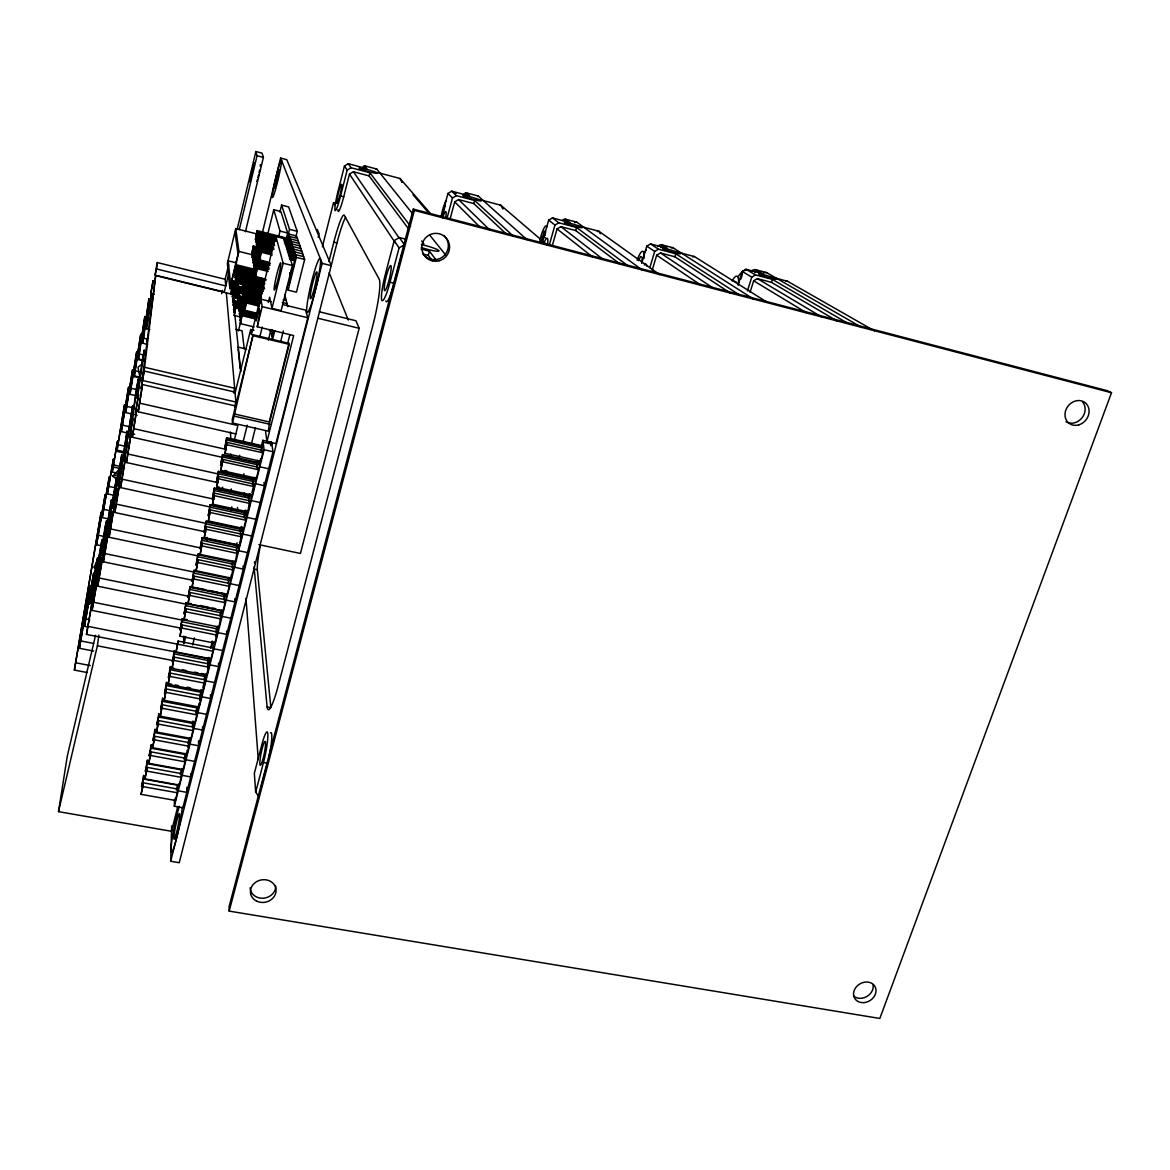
<?xml version="1.0" encoding="UTF-8"?>
<svg xmlns="http://www.w3.org/2000/svg" width="1170" height="1170" viewBox="0 0 1170 1170"><rect width="100%" height="100%" fill="white"/><g stroke="black" fill="none" stroke-linecap="round" stroke-linejoin="round"><path stroke-width="1.5" d="M192.055 587.296L194.088 576.123L229.101 583.377L229.247 586.346L227.185 594.521L192.055 587.296L194.088 576.123M194.103 570.302L192.085 581.344L194.103 570.302L231.309 578.155L233.21 567.026L198.139 559.684L196.107 570.828L198.139 559.684M193.942 722.007L193.927 728.457L202.542 730.065L202.527 726.848M192.948 730.592L192.962 727.023L158.52 720.559L156.414 731.981L190.973 738.431L192.948 730.592L158.359 724.113L158.52 720.559M192.187 726.599L192.977 721.042M190.71 773.502L190.695 776.895L182.125 775.344L182.227 768.544M190.023 737.583L189.979 744.149L198.578 745.743L198.564 740.829M188.019 603.676L190.066 592.473L225.006 599.64L225.137 602.682L223.09 610.813L188.019 603.676L190.066 592.473M190.11 586.521L188.092 597.592L190.11 586.521L205.701 589.724M188.999 746.241L189.028 742.614L154.674 736.237L152.553 747.688L187.039 754.036L188.999 746.241L154.484 739.849L154.674 736.237M187.039 754.036L187.083 750.38M186.834 787.176L186.776 792.353L178.22 790.818L178.366 783.915M186.118 753.1L186.03 759.783L194.63 761.363M185.079 761.816L185.123 758.131L150.828 751.827L148.707 763.308L183.12 769.582L185.079 761.816L150.623 755.513L150.828 751.827M186.059 608.751L183.997 619.983L186.059 608.751L220.925 615.829L219.009 627.032L182.169 619.647M186.147 602.652L184.114 613.767L186.147 602.652L191.324 603.72M181.174 777.333L181.248 773.575L147.01 767.359L144.875 778.869L179.229 785.055L181.174 777.333L146.776 771.103L147.01 767.359M183.617 643.485L183.734 636.188M180.004 636.217L182.067 624.955L216.874 631.932L216.977 635.12L214.944 643.178L180.004 636.217L182.067 624.955M182.198 618.725L180.151 629.87L182.198 618.725L187.361 619.764M177.299 792.763L177.372 788.96L143.193 782.818L141.058 794.342L175.354 800.456L177.299 792.763L142.959 786.62L143.193 782.818M175.354 800.456L175.412 797.896M178.103 641.072L176.026 652.363L210.907 659.236L212.925 651.207L212.838 647.975L178.103 641.072L176.026 652.363M261.144 447.013L262.826 440.315L271.557 442.289L272.99 451.752L182.886 807.753L174.345 806.232L174.505 799.446M345.676 217.24A33.096 3.642 -76.6 0 0 336.989 242.965L179.229 862.714L170.703 861.266L171.668 825.874M172.063 668.436L174.14 657.116L208.83 663.931L208.889 667.236L206.885 675.222L172.063 668.436L174.14 657.116M174.242 653.869L174.345 650.637L172.282 661.825L174.242 653.869L208.772 660.655L207.573 665.408M168.129 684.435L170.22 673.101L204.838 679.814L204.867 683.192L202.878 691.134L168.129 684.435L170.22 673.101M170.337 669.766L170.44 666.476L168.378 677.693L170.337 669.766L204.794 676.479L204.004 679.624M164.209 700.362L166.301 688.984L200.86 695.623L200.874 699.06L198.885 706.972L164.209 700.362L166.301 688.984M166.432 685.605L166.564 682.242L164.487 693.488L166.432 685.605L200.83 692.23L199.646 696.925M160.305 716.216L162.411 704.808L196.896 711.36L196.896 714.87L194.922 722.738L160.305 716.216L162.411 704.808M162.557 701.356L162.703 697.934L160.626 709.21L162.557 701.356L196.896 707.894L195.712 712.588M158.696 717.049L158.871 713.554L156.78 724.859L158.696 717.049L192.962 723.499M154.849 732.654L155.04 729.115L152.934 740.434L154.849 732.654L189.057 739.03L187.902 743.667M151.032 748.2L151.237 744.588L149.131 755.937L151.032 748.2L185.182 754.474L184.012 759.096M147.23 763.659L147.449 759.988L145.329 771.366L147.23 763.659L181.306 769.86L180.151 774.467M143.442 779.059L143.676 775.33L141.541 786.723L143.442 779.059L177.46 785.187L176.304 789.765M235.828 433.924L138.235 411.796L142.491 384.55L236.208 406.136M144.129 371.007L141.087 388.718L144.129 371.007L234.994 392.096M155.683 275.594L142.755 375.19L144.583 367.292L155.683 275.594L232.713 294.43L233.459 301.611M156.487 268.939L157.263 262.548L225.166 279.279L225.737 285.933L156.487 268.939L155.083 275.096L224.274 292.017L228.706 273.619M138.235 411.796L142.491 384.55M155.083 275.096L157.263 262.548M260.325 166.418L260.31 164.648M132.327 437.258L136.788 409.091L132.327 437.258L222.549 457.397M146.294 328.711L151.354 294.387L147.566 324.368A138.44 2.793 -77.3 0 0 146.294 328.711L149.833 329.545M150.842 293.495L153.109 280.639L150.842 293.495L154.381 294.343M218.19 482.698L126.448 462.53L131.128 433.47L134.652 434.26M142.404 343.366L148.956 298.628L143.647 338.525A138.44 2.793 -77.3 0 0 142.477 343.044L147.61 344.594M126.448 462.53L131.128 433.47M138.323 379.051L138.221 379.577A138.44 2.793 -77.3 0 1 136.524 387.548L131.844 422.224L138.323 379.051L141.862 379.855M120.612 487.612L125.512 457.675L120.612 487.612L210.337 507.049M138.338 359.556L144.846 316.529L138.338 359.556L143.632 360.784M641.657 262.431L642.33 257.502L640.604 256.479L638.644 260.617M177.781 806.51L171.522 831.3L58.5 811.644L97.388 645.781L98.88 635.164M114.821 512.519L119.925 481.718L114.821 512.519L205.949 531.955M122.865 460.936L127.106 430.911L121.08 468.629L122.865 460.936L126.433 461.726M134.199 376.594L140.736 334.342L134.199 376.594L141.19 378.217M109.073 537.264L114.382 505.601L109.073 537.264L198.169 555.955M129.987 394.319L136.656 352.053L129.987 394.319L136.934 395.899M103.37 561.819L108.883 529.308L103.37 561.819L192.202 580.174M125.702 412.586L132.59 369.691L125.702 412.586L131.04 413.8M97.695 586.199L103.413 552.854L97.695 586.199L186.293 604.217M121.314 431.613L128.554 387.241L121.314 431.613L126.638 432.812M545.132 235.36L545.629 232.04L544.255 231.104L541.11 241.707M92.079 610.404L97.987 576.254L92.079 610.404L180.414 628.085M116.839 451.357L124.532 404.703L116.839 451.357L123.918 452.922M86.478 634.433L92.591 599.479L86.478 634.433L174.579 651.792M112.203 472.022L117.526 441.192L112.203 472.022L117.526 473.192M58.5 811.644L67.304 756.039L95.545 635.266M107.377 493.886L113.388 459.108L107.377 493.886L114.514 495.422M84.503 626.33L93.644 573.227L84.503 626.33L88.086 627.032M102.243 517.593L109.278 476.95L102.243 517.593L107.494 518.705M79.414 648.282L90.222 585.541A138.44 2.793 -77.3 0 1 89.388 588.144L79.414 648.282L93.659 651.061M96.525 544.767L105.183 494.691L96.525 544.767L101.849 545.878M74.368 670.088L101.117 512.343L74.368 670.088L86.799 672.472M442.055 217.518L445.346 205.057M259.096 172.633L259.608 170.264M235.755 228.589L227.375 263.44L229.89 288.931L238.943 251.418L235.755 228.589L256.069 233.737M221.686 293.758L222.505 290.35M225.166 279.279L228.574 265.078M237.1 229.598L255.864 151.53L262.065 153.153L263.396 157.394L245.437 231.733M239.294 229.627L257.078 155.727L255.864 151.53M236.077 264.698L234.556 272.771L236.077 264.698L255.221 269.466M233.049 280.873L231.514 289.034L233.049 280.873L236.545 281.736M236.369 267.096L234.848 275.228L236.369 267.096L255.66 271.893M230.475 293.699L231.762 288.376M233.327 283.403L231.792 291.637L233.327 283.403L236.852 284.281M236.676 269.539L235.141 277.743L236.676 269.539L256.113 274.365M233.605 285.992L232.055 294.284L233.605 285.992L236.954 286.811M236.983 272.01L235.448 280.288L236.983 272.01L263.791 278.65M233.898 288.595L232.333 296.961L233.898 288.595L237.261 289.429M237.305 274.526L235.755 282.862L237.305 274.526L264.318 281.209M234.19 291.257L232.625 299.695L234.19 291.257L237.583 292.09M237.612 277.085L236.062 285.495L237.612 277.085L264.829 283.798M234.483 293.948L232.903 302.46L234.483 293.948L237.905 294.796M237.949 279.674L236.369 288.156L237.949 279.674L264.04 286.109M234.79 296.697L233.196 305.282L234.79 296.697L238.241 297.531M238.27 282.306L236.691 290.862L238.27 282.306L243.448 283.579M235.243 300.88L233.634 309.582L235.243 300.88L238.738 301.728M238.768 286.328L237.174 295.001L238.768 286.328L242.263 287.191M235.565 303.732L233.941 312.507L235.565 303.732L239.075 304.58M239.119 289.078L237.51 297.823L239.119 289.078L242.643 289.941M239.426 307.491L235.872 306.628L234.249 315.476L240.961 317.099M239.47 291.856L237.832 300.675L239.47 291.856L244.501 293.085M234.249 315.476L235.872 306.628M239.996 296.083L238.344 305.034L239.996 296.083L243.389 296.902M240.362 298.979L238.695 308.002L240.362 298.979L243.769 299.812M244.033 283.857L242.38 292.851L244.033 283.857L264.595 288.917M253.32 245.949L251.696 254.899L253.32 245.949L258.497 247.25M257.064 230.592L255.44 239.514L257.064 230.592L288.098 238.475L288.493 239.689L257.312 231.792M240.727 301.918L239.06 311.03L240.727 301.918L245.905 303.176M244.428 286.679L242.775 295.761L244.428 286.679L263.44 291.359M253.802 248.479L252.164 257.502L253.802 248.479L257.283 249.356M257.575 233.005L255.937 242L257.575 233.005L274.965 237.408M241.093 304.917L239.411 314.116L241.093 304.917L244.574 305.765M244.837 289.546L243.155 298.73L244.837 289.546L262.255 293.831M254.299 251.053L252.632 260.164L254.299 251.053L257.795 251.93M258.087 235.448L256.449 244.53L258.087 235.448L275.623 239.879M241.473 307.959L239.777 317.245L241.473 307.959L244.983 308.807M245.247 292.471L243.565 301.728L245.247 292.471L261.056 296.346M254.782 253.656L253.115 262.855L254.782 253.656L258.321 254.548M258.614 237.934L256.961 247.089L258.614 237.934L274.541 241.956M241.868 311.059L240.157 320.434L241.868 311.059L256.011 314.481M245.671 295.44L243.974 304.8L245.671 295.44L259.842 298.92M255.294 256.318L253.612 265.605L255.294 256.318L260.354 257.59M259.155 240.45L257.488 249.707L259.155 240.45L274.365 244.296M255.777 317.479L242.263 314.203L240.347 322.042L240.537 323.666L254.095 326.942M246.095 298.467L244.384 307.9L246.095 298.467L259.638 301.772M255.806 259.023L254.109 268.398L255.806 259.023L267.711 261.992M259.711 243.024L258.029 252.369L259.711 243.024L273.341 246.46M238.417 330.978L241.02 320.317M262.665 231.543L280.595 158.052L286.752 159.676L331.3 265.663L322.159 263.367L280.595 158.052M240.537 323.666L242.263 314.203M258.482 304.463L246.534 301.538L244.589 309.48L244.808 311.074L256.8 313.984M256.332 261.773L254.621 271.235L256.332 261.773L270.051 265.195M260.267 245.642L258.57 255.075L260.267 245.642L274.014 249.108M244.808 311.074L246.534 301.538M256.859 264.566L255.133 274.116L256.859 264.566L268.968 267.594M260.837 248.303L259.126 257.824L260.837 248.303L271.235 250.921M267.871 270.021L257.4 267.418L255.396 275.594L255.66 277.071L266.175 279.674M271.893 253.656L261.407 251.023L259.404 259.228L259.681 260.632L270.211 263.265M255.66 277.071L257.4 267.418M259.681 260.632L261.407 251.023M267.55 234.877L273.765 209.708L280.858 211.536L287.674 233.02L286.182 239.075M233.503 392.901L234.658 388.235L144.583 367.292M235.068 393.061L250.687 329.501L253.978 330.291M279.879 212.092L281.59 205.116L288.639 206.929L297.209 231.309L295.922 236.486M268.325 302.43L269.627 297.151L271.981 308.412L281.136 310.65L292.383 265.531L284.135 238.007L275.711 235.872L251.418 334.649L250.687 329.501M198.11 553.995L196.107 565.022L198.11 553.995L235.448 561.702L237.334 550.617L202.205 543.172L200.187 554.288L202.205 543.172M202.147 537.63L200.143 548.613L202.147 537.63L236.954 545.015L236.325 551.07M206.183 521.177L204.209 532.131L206.183 521.177L241.064 528.664L240.45 534.661M210.249 504.65L208.275 515.575L210.249 504.65L245.203 512.226L244.603 518.164M214.344 488.036L212.37 498.932L214.344 488.036L249.356 495.7L248.771 501.594M218.454 471.349L216.494 482.216L218.454 471.349L253.524 479.115L252.954 484.95M222.578 454.574L220.618 465.411L222.578 454.574L257.707 462.428L257.166 468.219M226.717 437.726L224.786 448.519L226.717 437.726L261.919 445.682L261.393 451.401M271.147 301.684L260.851 299.169L255.996 318.898L256.318 320.873L259.345 308.558L259.989 312.288L257.254 326.766L293.67 335.541L266.965 441.558L275.915 443.591L307.783 317.757L305.502 310.094L283.169 304.639M234.673 406.838L235.857 402.027L226.351 292.88M253.115 334.781L232.23 419.606L232.494 423.013L268.281 431.174L269.656 422.048L289.209 344.346L288.975 343.38L253.115 334.781L232.494 423.013M206.286 526.573L204.282 537.659L239.616 545.161L241.707 536.869L241.488 534.105L206.286 526.573L204.282 537.659M210.395 509.901L208.392 520.957L243.799 528.562L245.89 520.226L245.656 517.535L210.395 509.901L208.392 520.957M214.519 493.155L212.53 504.168L247.996 511.86L250.102 503.495L249.853 500.877L214.519 493.155L212.53 504.168M218.658 476.322L216.684 487.305L252.223 495.1L254.343 486.676L254.065 484.131L218.658 476.322L216.684 487.305M222.827 459.4L220.852 470.355L256.464 478.237L258.585 469.784L258.292 467.313L222.827 459.4L220.852 470.355M227.009 442.406L225.049 453.316L260.72 461.302L262.87 452.805L262.548 450.406L227.009 442.406L225.049 453.316M141.058 794.342L142.959 786.62M144.875 778.869L146.776 771.103M148.707 763.308L150.623 755.513M152.553 747.688L154.484 739.849M156.414 731.981L158.359 724.113M278.518 237.144L280.01 231.075L273.765 209.708M257.254 326.766L262.212 306.642L260.851 299.169M184.012 643.558L185.752 636.524M221.847 490.464L222.666 487.159M225.942 473.923L226.761 470.603M230.051 457.309L230.87 453.989M234.175 440.607L237.905 425.529L140.224 403.27M259.638 337.603L262.241 327.044M286.957 239.704L289.531 229.349L281.59 205.116M287.191 240.815L288.858 234.044L296.566 236.004L304.639 259.447L296.434 292.193L288.142 290.145L287.323 287.103M287.352 241.532L288.098 238.475M288.361 241.576L289.633 236.457L297.414 238.431M271.981 308.412L283.169 263.235L275.711 235.872M289.136 244.077L290.423 238.914L298.262 240.903M289.926 246.621L291.228 241.415L299.125 243.418M290.73 249.21L292.032 243.96L300.003 245.978M192.626 644.992L194.381 637.899M230.505 492.541L231.382 489.001M238.87 458.874L239.748 455.32M243.272 441.148L247.236 425.193M268.383 340.104L271.03 329.472M291.549 251.828L292.866 246.548L300.895 248.581M271.937 336.185L273.239 330.934M292.442 254.226L293.699 249.181L301.816 251.228M274.789 330.774L272.595 339.578L271.294 332.85M293.29 256.947L294.562 251.857L302.737 253.919M292.953 259.828L293.772 256.581L288.566 255.279M230.958 510.369L231.835 506.859M289.882 276.822L292.017 268.266M294.153 259.711L295.425 254.577L303.673 256.654M289.75 278.928L290.57 275.667L288.946 285.305L288.537 283.798M293.026 268.968L294.635 259.36L289.385 258.043M288.142 290.145L296.317 257.356L288.858 234.044M257.926 177.489L258.526 175.105M243.038 477.316L243.93 473.777M251.462 443.649L255.44 427.693M280.683 341.523L283.33 330.964M210.556 648.341L212.326 641.306M236.252 546.068L237.071 542.822M240.347 529.761L241.166 526.485M244.471 513.367L245.29 510.076M248.61 496.899L249.444 493.594M256.947 463.715L257.78 460.38M207.529 662.147L208.713 657.408M223.923 596.861L224.742 593.643L221.276 592.927M232.055 564.554L232.859 561.308L232.216 567.421M240.245 531.941L241.064 528.664M243.96 517.155L245.203 512.226M248.523 499.005L249.356 495.7M252.267 484.087L253.524 479.115M256.873 465.777L257.707 462.428M287.688 343.395L289.911 334.591M215.982 631.99L216.713 626.608M220.004 615.961L220.735 610.608L186.132 603.559M224.055 599.859L224.742 593.643M228.121 583.669L228.793 577.512M269.539 420.703L288.975 343.38M184.348 761.231L185.123 758.131M187.858 747.279L189.028 742.614M196.107 714.504L196.896 711.36M199.661 700.347L200.86 695.623M202.849 687.726L204.838 679.814M208.83 663.931L206.885 675.222M215.66 636.758L216.874 631.932M224.187 602.886L225.006 599.64M232.391 570.302L233.21 567.026M241.488 534.105L239.616 545.161M249.005 504.211L247.996 511.86M251.959 492.511L254.065 484.131M174.345 806.232L264.098 449.748L262.826 440.315M318.225 237.334L319.103 233.868L317.275 229.554M270.709 445.638L271.557 442.289M322.379 246.826L333.552 202.629L336.317 202.98M362.495 168.202A30.435 3.422 -76.3 0 1 364.645 165.833L366.766 168.626L348.309 163.727L344.433 166.023L337.998 191.441A17.462 1.799 -76.4 0 0 335.044 210.483A17.462 1.799 -76.4 0 0 340.587 195.96L347.154 170.089L351.088 167.763L369.881 172.736L410.626 226.424M170.703 861.266L322.159 263.367M337.954 209.708A17.448 1.828 -76.4 0 0 343.731 196.765L349.479 174.081L353.428 171.756L369.077 175.895L408.798 229.203M328.902 261.597L333.845 242.161A33.111 3.598 -76.6 0 1 344.346 215.368L379.124 279.06A40.687 5.484 -76.6 0 1 372.645 326.181L277.875 686.98A40.058 5.089 -78.1 0 1 267.096 706.855L270.855 707.587L257.327 569.717A32.628 3.495 -77.6 0 1 260.296 545.893M363.855 168.889L364.645 165.833L376.755 169.05L412.849 214.066M369.077 175.895L369.881 172.736M319.41 311.805L355.958 320.755L359.161 328.302L300.427 553.468L258.863 544.62M394.202 240.611L385.398 274.146A23.239 3.232 -76.4 0 0 381.888 300.354A23.239 3.232 -76.4 0 0 390.034 282.219L399.072 247.894L404.367 244.764L399.379 237.539L394.202 240.611L399.072 247.894M255.674 792.119L263.469 762.533A21.85 2.793 -78.5 0 0 267.828 733.97A21.85 2.793 -78.5 0 0 261.963 744.281L254.343 773.282L255.674 792.119L258.672 796.419M413.288 209.094L229.042 906.838L229.188 911.108L879.825 1018.47L1111.5 392.725L1107.434 390.736L413.288 209.094L414.355 210.395L1111.5 392.725M260.559 789.238L267.433 763.264L263.469 762.533M401.705 254.841L394.202 283.272L390.034 282.219M229.188 911.108L414.355 210.395M432.271 260.72L428.308 255.382L429.419 251.199L421.068 249.049M441.69 216.757L447.949 193.445L451.766 191.193L469.74 195.96L466.377 192.86A30.025 5.046 -75.9 0 0 463.51 195.01M447.013 218.278L452.483 197.964L456.373 195.653L474.654 200.494L513.133 235.974M450.084 219.024L454.706 201.869L458.596 199.573L473.821 203.595L506.859 234.526M465.558 195.873L466.377 192.86L478.164 195.99L526.909 239.601M473.821 203.595L474.654 200.494M542.236 242.936L548.686 220.15L552.459 217.912L569.951 222.563L565.417 219.17A29.63 6.581 -75.4 0 0 562.39 220.545M549.286 245.042L554.96 225.064L558.807 222.797L576.591 227.506L627.705 265.648M552.269 245.758L557.066 228.911L560.898 226.644L575.713 230.548L619.398 263.572M564.569 222.139L565.417 219.17L576.898 222.227L641.803 269.714M575.713 230.548L576.591 227.506M256.844 181.365L257.356 179.624M641.643 263.382L646.776 246.139L650.505 243.93L667.543 248.449L661.898 244.808A29.25 8.029 -74.9 0 0 657.716 246.534M649.789 267.813L654.688 251.448L658.476 249.21L675.792 253.788L740.215 295.454M652.216 270.124L656.677 255.206L660.465 252.969L674.885 256.786L730.884 293.421M661.021 247.718L661.898 244.808L673.086 247.777L753.173 298.862M674.885 256.786L675.792 253.788M738.08 285.012L742.306 271.455L745.992 269.275L762.591 273.678L755.893 269.787A28.884 9.404 -74.4 0 0 751.754 270.796M740.903 279.03L742.453 274.043M747.44 290.92L751.769 277.129L755.513 274.921L772.375 279.381L847.826 323.344M755.001 272.654L755.893 269.787L766.789 272.683L861.807 327.468M750.072 292.222L753.656 280.815L757.399 278.621L771.439 282.336L837.31 321.121M771.439 282.336L772.375 279.381M97.476 561.073L93.775 567.231L95.94 568.591M118.053 476.79L114.675 477.799L112.686 476.248L119.984 468.512M142.023 364.119L138.001 367.234L140.341 379.577M112.686 476.248L119.398 474.23M206.534 714.314L197.891 712.676L197.876 706.344M162.25 708.303L196.896 714.87M166.535 683.251L171.668 684.245M175.105 684.903L178.527 685.561M187.098 687.214L190.534 687.872M166.169 692.406L200.874 699.06M214.563 682.578L205.905 680.896L205.803 673.774M170.089 676.45L204.867 683.192M76.05 662.834L90.265 665.584M81.11 640.97L93.585 643.427M174.052 660.406L208.889 667.236M97.388 645.781L171.858 660.377M170.41 667.456L173.847 668.128M182.432 669.81L185.869 670.468M194.454 672.15L197.891 672.823M201.328 673.481L204.765 674.154L204.794 676.479M88.335 626.447L212.925 651.207M174.315 651.602L208.728 658.374L208.772 660.655M86.214 618.988L89.783 619.691M222.68 650.549L213.978 648.823L213.788 641.511M93.936 602.345L182.374 620.144M182.125 621.826L216.786 628.787M182.008 628.115L216.977 635.12M186.103 605.694L220.823 612.744M230.87 618.199L222.124 616.429L221.876 609.877M186.015 611.837L221.042 618.93M190.037 595.501L225.137 602.682M99.582 578.082L188.253 596.217M199.968 605.475L208.611 607.23M212.062 607.932L215.514 608.634M209.152 590.441L217.81 592.21M190.11 587.398L224.772 594.535M190.096 589.475L224.874 596.627M194.103 571.165L228.837 578.389M105.271 553.644L194.191 572.115M194.103 573.198L228.94 580.422M239.133 585.556L230.358 583.742L230.022 577.468M194.074 579.077L229.247 586.346M198.125 554.843L232.918 562.156M98.499 535.275L105.549 536.767M198.125 556.832L233.035 564.159M254.241 566.514A32.643 3.437 -77.6 0 0 254.256 569.073L257.327 569.717M198.139 562.565L233.386 569.936M247.47 552.591L238.665 550.719L238.3 545.352M202.234 545.981L237.525 553.439M110.989 529.03L200.158 547.852M206.329 529.323L241.707 536.869M104.013 509.418L109.249 510.529M202.147 538.449L237.013 545.849M202.176 540.379L237.144 547.809M206.198 521.981L241.137 529.469M116.751 504.241L206.3 523.443M206.242 523.867L241.283 531.37M251.682 535.992L242.863 534.105L242.307 527.114M210.278 505.425L245.276 513.016M210.322 507.268L245.437 514.859M109.015 486.428L116.137 487.963M255.894 519.304L247.06 517.389L246.46 510.588M210.454 512.577L245.89 520.226M113.329 467.005L120.422 468.57M214.432 490.581L249.605 498.274M260.135 502.544L251.287 500.614L250.629 493.989M214.607 495.744L250.102 503.495M122.557 479.276L214.125 499.21M218.761 478.837L254.343 486.676M113.768 465.002L119.091 466.172M214.373 488.797L249.429 496.475M118.331 444.732L125.424 446.297M218.483 472.08L253.597 479.861M117.102 450.187L124.181 451.752M218.556 473.821L253.788 481.601M128.407 454.121L218.468 474.025M222.607 455.291L257.795 463.159M222.695 456.973L258 464.856M268.69 468.775L259.813 466.786L259.038 460.527M222.958 461.843L258.585 469.784M226.761 438.414L262.022 446.384M226.863 440.052L262.241 448.037M264.098 449.748L272.99 451.752M227.155 444.775L262.87 452.805M122.791 425.222L129.885 426.816M134.287 428.79L226.38 449.455M127.135 406.473L132.459 407.672M263.075 442.172L271.849 444.161M133.643 414.429L137.168 415.218M131.391 388.338L136.627 389.537M234.015 413.873L269.656 422.048M234.19 416.125L270.007 424.315M134.36 375.921L141.351 377.544M142.974 380.586L235.857 402.027M135.588 370.846L139.084 371.65M139.698 354.042L145.007 355.285M138.47 359.044L143.749 360.272M143.72 338.232L147.215 339.066M237.949 347.08L246.534 349.128M253.246 335.717L289.209 344.346M269.363 330.613L272.756 331.432L272.42 329.779M235.857 329.296L242.088 330.788L244.237 348.835M235.726 305.165L239.25 306.028M241.283 306.423L244.779 307.271M236.033 308.09L239.397 308.909M241.663 309.494L257.517 313.355M242.058 312.624L256.274 316.061M242.453 315.798L256.04 319.088M239.294 290.452L242.833 291.33M234.044 289.926L237.422 290.76M282.248 302.416L287.045 303.6M245.451 293.948L261.334 297.838M239.645 293.26L243.009 294.079M234.336 292.602L237.744 293.436M245.875 296.946L261.056 300.661M234.629 295.323L238.066 296.156M240.172 297.516L243.579 298.35M246.314 300.003L259.916 303.322M234.936 298.072L238.402 298.92M318.342 318.342L359.161 328.302M240.537 300.441L245.685 301.699M246.753 303.103L258.745 306.028M262.212 306.642L307.783 317.757M240.903 303.41L244.369 304.258M235.404 302.299L238.914 303.147M237.773 278.372L263.396 284.69M238.11 280.99L264.318 287.513M233.181 282.131L236.706 283.008M238.431 283.637L243.638 284.924M244.223 285.261L263.162 289.911M233.459 284.69L237.013 285.568M244.632 288.112L261.978 292.368M238.943 287.703L242.453 288.551M233.751 287.293L237.115 288.112M283.096 299.769L286.27 300.544M245.042 291.008L260.793 294.869M236.706 262.943L228.194 260.822L230.636 284.91L238.036 254.27L235.053 232.274M257.678 268.866L268.193 271.469M236.223 265.897L255.44 270.665M236.515 268.31L255.894 273.122M236.823 270.767L256.332 275.608M237.144 273.268L265.736 280.347M237.452 275.798L264.566 282.496M255.045 254.987L258.585 255.864M238.943 251.418L252.837 254.899M283.169 263.235L292.383 265.531M255.543 257.663L260.632 258.936M256.069 260.383L269.729 263.806M256.596 263.162L268.647 266.175M257.122 265.985L269.29 269.012M286.182 247.28L291.257 248.552L291.666 249.868L286.577 248.581M259.433 241.737L274.701 245.583M286.972 249.897L292.076 251.184L292.5 252.515L287.367 251.228M259.989 244.325L273.678 247.777M287.761 252.574L292.909 253.861L293.334 255.221L288.156 253.919M260.544 246.972L272.625 250.014M296.317 257.356L304.639 259.447M253.568 247.206L258.745 248.523M261.115 249.649L271.557 252.281M288.975 256.654L294.196 257.97L293.772 256.581M254.051 249.766L257.532 250.629M261.7 252.384L272.244 255.031M289.809 259.447L295.074 260.764M254.533 252.354L259.813 253.671M283.652 239.601L288.873 240.932L289.268 242.175L284.017 240.844M257.824 234.219L275.286 238.636M284.398 242.102L289.648 243.433L290.043 244.691L284.763 243.36M258.351 236.676L275.959 241.137M285.144 244.632L290.452 245.978L290.847 247.265L285.802 245.978M258.892 239.192L274.029 243.009M289.531 229.349L297.209 231.309M333.845 242.161L336.989 242.965M280.01 231.075L287.674 233.02M399.379 237.539L406.37 239.338M423.087 254.051L428.308 255.382M340.587 195.96L343.731 196.765M541.871 236.764L545.308 237.656M257.078 155.727L263.396 157.394M377.691 172.56L400.067 178.498L431.189 214.329M480.695 199.88L500.804 205.218L547.618 245.407M581.329 226.585L598.908 231.236L659.719 274.672M679.053 252.501L694.468 256.596L766.862 302.065M772.566 277.305L787.585 281.297L874.414 330.861M734.482 281.195L736.544 282.306M745.992 269.275L755.513 274.921M757.399 278.621L821.501 316.88M742.306 271.455L751.769 277.129M753.656 280.815L806.466 312.756M650.505 243.93L658.476 249.21M660.465 252.969L713.7 288.434M646.776 246.139L654.688 251.448M656.677 255.206L700.42 284.807M552.459 217.912L558.807 222.797M560.898 226.644L602.667 259.038M548.686 220.15L554.96 225.064M557.066 228.911L592.678 257.049M451.766 191.193L456.373 195.653M458.596 199.573L489.63 229.832M447.949 193.445L452.483 197.964M454.706 201.869L480.183 227.316M413.025 194.776L429.697 214.081M429.756 235.17L445.551 254.855M421.639 240.947L423.847 243.843M429.419 251.199L436.41 260.413M348.309 163.727L351.088 167.763M353.428 171.756L399.321 238.27M344.433 166.023L347.154 170.089M349.479 174.081L395.226 242.775M502.939 209.006L500.804 205.218A27.919 5.236 -75.7 0 0 500.204 205.276M600.254 233.722L598.908 231.236A27.553 6.64 -75.2 0 0 597.329 231.587M333.552 202.629L334.576 204.56A28.387 2.896 -76.4 0 0 336.36 202.381M329.209 272.859L348.294 320.053M289.736 272.756L290.145 274.204M284.763 294.606L287.82 306.686M265.546 431.54L266.965 441.558M263.996 482.464L264.405 485.696L255.543 483.736L254.826 477.301M260.413 458.874L260.72 461.302M233.839 305.209L234.585 312.39M234.965 315.973L240.801 371.621M238.139 348.879L240.186 368.638M254.256 569.073L267.096 706.855M244.369 492.775L244.676 496.241M245.963 598.206L258.292 759.593M243.053 566.046L243.287 569.117L234.512 567.274L234.132 561.147M237.554 507.487L237.832 511.115M147.01 338.452L147.288 342.049M230.373 432.008L230.856 438.779M234.79 598.704L234.98 601.921L226.234 600.122L225.942 593.716M231.148 575.216L231.309 578.155M225.225 470.281L225.43 473.821M226.614 631.054L226.761 634.418L218.044 632.663L217.825 625.965M218.834 486.705L218.98 490.113M218.498 663.112L218.614 666.607L209.927 664.896L209.796 657.92M212.004 641.321L212.136 646.732M210.468 694.848L210.541 698.49L201.883 696.823L201.825 689.569M207.075 537.381L207.134 540.803M200.816 689.861L200.83 692.23M198.871 703.506L198.885 706.972M182.286 807.358A26.135 2.369 -78.4 0 1 174.783 844.623A26.135 2.369 -78.4 0 1 171.507 843.424A26.135 2.369 -78.4 0 1 179.39 806.306M421.346 244.574A12.899 1.565 15.5 0 1 439.028 250.892A12.899 1.565 15.5 0 1 421.259 247.499M401.91 182.447A25.14 3.364 -76.2 0 1 402.114 182.374L400.067 178.498A28.299 3.744 -76.2 0 0 399.628 178.6M254.475 563.106A32.643 3.437 -77.6 0 1 254.607 561.79M270.489 732.859A21.85 2.837 -78.5 0 1 268.69 758.101M393.442 286.065A23.224 3.291 -76.4 0 1 385.837 301.012M376.067 169.211A30.391 3.612 -76.3 0 1 376.755 169.05M441.148 216.655A12.46 1.989 -75.9 0 1 446.253 200.421M442.684 217.825A9.565 1.536 -76 0 1 445.726 211.58A9.565 1.536 -76 0 1 445.594 218.19M477.55 195.946A29.981 5.221 -75.8 0 1 478.164 195.99M455.847 193.357A28.095 4.578 -75.9 0 1 456.095 193.357M539.838 241.02A12.3 2.618 -75.4 0 1 543.67 228.779A12.3 2.618 -75.4 0 1 547.034 226.746M543.582 244.208A9.433 2.033 -75.5 0 1 547.107 238.197A9.433 2.033 -75.5 0 1 547.414 244.822M574.777 222.709A29.586 6.757 -75.3 0 1 576.898 222.227M637.153 260.325A12.139 3.232 -75 0 1 641.906 251.521A12.139 3.232 -75 0 1 644.143 255.923M644.07 257.151A12.139 3.232 -75 0 1 643.924 258.482M692.611 256.859A27.203 7.971 -74.8 0 1 694.468 256.596M644.304 265.005A9.316 2.501 -75 0 1 646.805 266.073M644.611 252.53A27.363 7.386 -75 0 1 646.235 249.853M671.097 247.894A29.206 8.19 -74.9 0 1 673.086 247.777M732.215 280.946A11.992 3.802 -74.4 0 1 737.275 276.295A11.992 3.802 -74.4 0 1 738.255 284.763M786.021 281.312A26.851 9.228 -74.3 0 1 787.585 281.297M737.875 277.144A27.012 8.673 -74.5 0 1 745.787 270.27M763.249 273.253A28.84 9.565 -74.4 0 1 766.789 272.683M444.351 235.901A13.952 13.748 -54.2 0 1 442.918 256.727A13.952 13.748 -54.2 0 1 422.56 252.925M275.725 886.056A12.841 11.29 -11.6 0 1 263.279 898.209A12.841 11.29 -11.6 0 1 250.175 887.781M1082.557 401.895A13.031 11.29 -50.9 0 1 1081.782 418.114A13.031 11.29 -50.9 0 1 1066.016 421.741M873.069 984.555A11.7 9.726 -31.1 0 1 866.897 996.489A11.7 9.726 -31.1 0 1 853.573 995.962M254.212 162.966L249.722 181.628L254.212 162.966M279.191 170.118L274.628 188.092L277.085 175.295L279.191 170.118M138.601 394.846L135.442 413.01L138.601 394.846M142.228 360.272L137.285 398.78L144.32 349.903A138.44 2.793 -77.3 0 1 142.228 360.272M131.289 426.392L129.841 437.127L133.102 418.524L131.289 426.392M127.647 442.055L124.283 461.082L127.647 442.055M132.634 405.668L126.448 445.507L132.634 405.668M122.236 465.411L118.77 484.877L122.236 465.411M116.854 488.621L113.285 508.497L116.854 488.621M121.724 455.028L115.757 491.605L121.724 455.028M111.501 511.685L107.83 531.97L111.501 511.685M116.503 478.062L110.463 514.434L116.503 478.062M106.192 534.588L102.419 555.282L106.192 534.588M111.442 499.97L105.198 537.103L111.442 499.97M99.157 564.891L97.051 578.433L100.912 557.329L99.157 564.891M105.007 527.29L99.976 559.626L106.572 520.723L105.007 527.29M95.662 579.94L91.713 601.424L95.662 579.94M101.951 540.014L94.785 582.002L101.951 540.014M96.247 563.15L89.637 604.246L97.607 557.695L96.247 563.15M243.638 281.078L242 289.999L243.638 281.078M312.668 294.138A13.894 1.419 -76.7 0 0 316.953 272.098A13.894 1.419 -76.7 0 0 311.161 290.028A13.894 1.419 -76.7 0 0 312.668 294.138M311.834 302.694A27.802 2.823 -76.7 0 0 320.331 258.731A27.802 2.823 -76.7 0 0 308.719 294.796A27.802 2.823 -76.7 0 0 311.834 302.694M275.389 189.964A19.246 1.331 -76.7 0 0 281.443 160.188A19.246 1.331 -76.7 0 0 273.912 186.235A19.246 1.331 -76.7 0 0 275.389 189.964M175.924 834.985A13.075 1.185 -78.4 0 0 179.566 813.896A13.075 1.185 -78.4 0 0 174.813 830.364A13.075 1.185 -78.4 0 0 175.924 834.985M276.369 285.173A13.967 1.141 -76.9 0 0 280.8 263.06A13.967 1.141 -76.9 0 0 275.301 281.151A13.967 1.141 -76.9 0 0 276.369 285.173M387.65 284.91A12.914 1.799 -76.4 0 0 390.751 265.59A12.914 1.799 -76.4 0 0 384.696 283.886A12.914 1.799 -76.4 0 0 387.65 284.91M338.744 199.397A9.696 0.995 -76.4 0 0 341.655 184.319A9.696 0.995 -76.4 0 0 337.472 197.306A9.696 0.995 -76.4 0 0 338.744 199.397M363.417 170.103A9.682 0.877 15.5 0 0 377.632 173.248A9.682 0.877 15.5 0 0 363.87 168.655A9.682 0.877 15.5 0 0 363.417 170.103M262.738 759.842A12.139 1.55 -78.5 0 0 265.18 741.429A12.139 1.55 -78.5 0 0 260.223 758.672A12.139 1.55 -78.5 0 0 262.738 759.842M466.859 197.452A9.492 0.848 15.8 0 0 481.265 200.845A9.492 0.848 15.8 0 0 468.38 196.341A9.492 0.848 15.8 0 0 466.859 197.452M568.444 224.377A9.345 0.834 16.1 0 0 582.221 227.609A9.345 0.834 16.1 0 0 569.059 223.06A9.345 0.834 16.1 0 0 568.444 224.377M666.373 250.263A9.243 0.804 16.3 0 0 680.443 253.758A9.243 0.804 16.3 0 0 668.07 249.298A9.243 0.804 16.3 0 0 666.373 250.263M762.621 275.784A9.155 0.79 16.6 0 0 776.207 279.147A9.155 0.79 16.6 0 0 763.498 274.614A9.155 0.79 16.6 0 0 762.621 275.784M439.218 260.734A14.025 13.806 -53.7 0 0 445.551 237.334A14.025 13.806 -53.7 0 0 422.297 243.799A14.025 13.806 -53.7 0 0 439.218 260.734M257.093 901.339A12.899 11.334 -11.6 0 0 276.091 890.224A12.899 11.334 -11.6 0 0 256.581 881.654A12.899 11.334 -11.6 0 0 257.093 901.339M863.899 1002.617A11.744 9.755 -31.1 0 0 874.926 986.427A11.744 9.755 -31.1 0 0 855.504 987.948A11.744 9.755 -31.1 0 0 863.899 1002.617M1078.798 424.856A13.089 11.334 -50.9 0 0 1086.506 403.942A13.089 11.334 -50.9 0 0 1065.841 410.026A13.089 11.334 -50.9 0 0 1078.798 424.856"/></g></svg>
